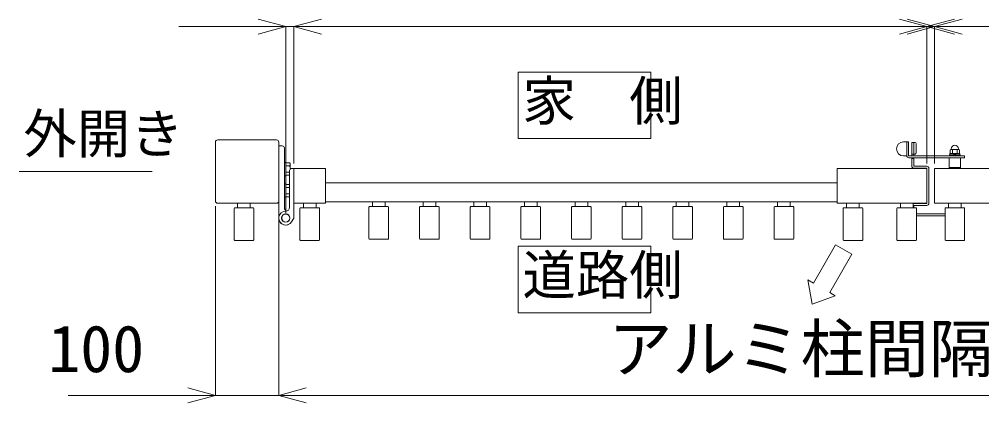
# Model space of a CAD drawing. Units: millimetres, scale not verified. Extents: x -6116 to 6499, y -4320 to 4590.
# Drawn here: x 1738 to 3258, y 2500 to 3105 of the extents above; entities that cross this region are included whole.
import ezdxf
from ezdxf.enums import TextEntityAlignment as Align

# ---------------------------------------------------------------- set-up
doc = ezdxf.new("R2010")
doc.units = ezdxf.units.MM
doc.header["$LTSCALE"] = 20
doc.layers.add('0-0_0', color=7, linetype='Continuous', lineweight=9)
doc.styles.add('ＭＳ ゴシック', font='')
doc.styles.get('ＭＳ ゴシック').set_extended_font_data('MS Gothic')

msp = doc.modelspace()

# ---------------------------------------------------------------- linework, layer by layer
at = {"layer": '0-0_0'}
for p, q in [((2171.71, 3093.46), (2215.18, 3105.1)), ((3171.71, 3093.46), (3128.25, 3105.1)), ((3183.71, 3093.46), (3140.25, 3105.1)), ((3171.71, 3093.46), (3215.18, 3105.1)), ((3183.71, 3093.46), (3227.18, 3105.1)), ((2158.71, 3093.46), (2115.25, 3081.81)), ((2158.71, 2799.16), (2158.71, 3094.26)), ((2158.71, 3093.46), (2171.71, 3093.46)), ((2171.71, 2877.66), (2171.71, 3094.26)), ((2171.71, 3093.46), (3171.71, 3093.46)), ((2171.71, 3093.46), (2215.18, 3081.81)), ((3171.71, 3093.46), (3128.25, 3081.81)), ((3183.71, 3093.46), (3140.25, 3081.81)), ((3171.71, 2877.16), (3171.71, 3094.26)), ((3171.71, 3093.46), (3183.71, 3093.46)), ((3171.71, 3093.46), (3215.18, 3081.81)), ((3183.71, 2877.66), (3183.71, 3094.26)), ((3183.71, 3093.46), (4183.71, 3093.46)), ((3183.71, 3093.46), (3227.18, 3081.81)), ((2525.71, 3021.66), (2735.71, 3021.66)), ((2525.71, 2916.66), (2525.71, 3021.66)), ((2047.71, 2911.16), (2047.71, 2818.16)), ((2144.21, 2914.66), (2051.21, 2914.66)), ((2147.71, 2911.16), (2147.71, 2818.16)), ((2147.71, 2791.16), (2147.71, 2904.66)), ((2153.21, 2905.16), (2148.21, 2905.16)), ((3139.71, 2889.91), (3139.71, 2911.41)), ((3147.71, 2889.41), (3147.71, 2910.66)), ((3147.71, 2910.66), (3151.71, 2910.66)), ((3150.71, 2892.16), (3150.71, 2910.66)), ((3154.71, 2895.16), (3154.71, 2907.66)), ((2156.71, 2807.68), (2156.71, 2901.66)), ((3139.75, 2889.41), (3134.71, 2889.41)), ((3230.71, 2889.41), (3143.21, 2889.41)), ((3147.71, 2892.16), (3151.71, 2892.16)), ((3150.71, 2889.41), (3150.71, 2892.16)), ((3224.21, 2891.01), (3207.21, 2891.01)), ((3207.21, 2891.01), (3207.21, 2889.41)), ((3208.01, 2893.01), (3208.01, 2891.01)), ((3223.41, 2893.01), (3208.01, 2893.01)), ((3208.21, 2898.79), (3208.21, 2893.01)), ((3210.03, 2900.81), (3210.03, 2899.51)), ((3221.34, 2899.51), (3210.09, 2899.51)), ((3211.97, 2898.79), (3211.97, 2893.01)), ((3215.71, 2891.01), (3213.71, 2893.01)), ((3217.71, 2891.01), (3215.71, 2893.01)), ((3219.46, 2898.79), (3219.46, 2893.01)), ((3221.3, 2900.81), (3221.3, 2899.51)), ((3223.21, 2898.79), (3223.21, 2893.01)), ((3223.41, 2893.01), (3223.41, 2891.01)), ((3230.71, 2889.41), (3230.71, 2886.41)), ((2158.71, 2879.16), (2158.71, 2858.16)), ((2158.71, 2878.46), (2164.82, 2878.46)), ((2158.71, 2878.46), (2158.71, 2858.86)), ((2165.71, 2876), (2165.71, 2868.61)), ((3230.71, 2886.41), (3143.21, 2886.41)), ((3147.71, 2873.66), (3147.71, 2886.41)), ((3147.71, 2885.16), (3150.71, 2885.16)), ((3150.71, 2873.66), (3150.71, 2886.41)), ((3206.71, 2869.91), (3206.71, 2886.41)), ((3224.71, 2869.91), (3224.71, 2886.41)), ((1737.71, 2864.66), (1947.71, 2864.66)), ((2158.71, 2873.55), (2164.82, 2873.55)), ((2158.71, 2863.76), (2164.71, 2863.76)), ((2158.71, 2858.86), (2164.82, 2858.86)), ((2164.71, 2808.16), (2164.71, 2866.16)), ((2171.21, 2869.66), (2168.21, 2869.66)), ((2171.71, 2869.66), (2221.21, 2869.66)), ((2171.71, 2869.66), (2171.71, 2814.66)), ((2171.71, 2862.66), (2171.71, 2869.16)), ((2171.71, 2842.68), (2171.71, 2861.16)), ((2221.71, 2869.16), (2221.71, 2815.16)), ((3029.71, 2815.16), (3029.71, 2869.16)), ((3171.21, 2869.66), (3030.21, 2869.66)), ((3171.21, 2873.16), (3151.21, 2873.16)), ((3171.21, 2870.16), (3151.21, 2870.16)), ((3171.71, 2869.66), (3171.71, 2814.66)), ((3174.71, 2869.66), (3174.71, 2814.66)), ((3183.71, 2815.16), (3183.71, 2869.16)), ((3184.21, 2869.66), (3325.21, 2869.66)), ((3206.71, 2870.91), (3224.71, 2870.91)), ((3206.71, 2869.91), (3224.71, 2869.91)), ((3209.21, 2869.91), (3209.21, 2869.66)), ((3222.21, 2869.91), (3222.21, 2869.66)), ((2158.71, 2858.16), (2156.71, 2858.16)), ((2158.71, 2845.16), (2158.71, 2824.16)), ((2158.71, 2844.46), (2158.71, 2824.86)), ((2158.71, 2844.46), (2164.71, 2844.46)), ((3029.71, 2846.66), (2221.71, 2846.66)), ((2158.71, 2839.55), (2164.71, 2839.55)), ((2158.71, 2829.76), (2164.71, 2829.76)), ((2171.71, 2823.46), (2171.71, 2841.64)), ((2144.21, 2814.66), (2051.21, 2814.66)), ((2082.71, 2814.16), (2082.71, 2807.46)), ((2102.21, 2814.66), (2083.21, 2814.66)), ((2102.71, 2814.16), (2102.71, 2807.46)), ((2158.71, 2824.16), (2156.71, 2824.16)), ((2158.71, 2824.86), (2164.71, 2824.86)), ((2171.71, 2791.45), (2171.71, 2821.96)), ((2171.71, 2814.66), (2221.21, 2814.66)), ((2186.71, 2814.16), (2186.71, 2807.46)), ((2206.21, 2814.66), (2187.21, 2814.66)), ((2206.71, 2814.16), (2206.71, 2807.46)), ((3029.71, 2816.66), (2221.71, 2816.66)), ((2295.71, 2816.16), (2295.71, 2809.46)), ((2315.21, 2816.66), (2296.21, 2816.66)), ((2315.71, 2816.16), (2315.71, 2809.46)), ((2375.71, 2816.16), (2375.71, 2809.46)), ((2395.21, 2816.66), (2376.21, 2816.66)), ((2395.71, 2816.16), (2395.71, 2809.46)), ((2455.71, 2816.16), (2455.71, 2809.46)), ((2475.21, 2816.66), (2456.21, 2816.66)), ((2475.71, 2816.16), (2475.71, 2809.46)), ((2535.71, 2816.16), (2535.71, 2809.46)), ((2555.21, 2816.66), (2536.21, 2816.66)), ((2555.71, 2816.16), (2555.71, 2809.46)), ((2615.71, 2816.16), (2615.71, 2809.46)), ((2635.21, 2816.66), (2616.21, 2816.66)), ((2635.71, 2816.16), (2635.71, 2809.46)), ((2695.71, 2816.16), (2695.71, 2809.46)), ((2715.21, 2816.66), (2696.21, 2816.66)), ((2715.71, 2816.16), (2715.71, 2809.46)), ((2775.71, 2816.16), (2775.71, 2809.46)), ((2795.21, 2816.66), (2776.21, 2816.66)), ((2795.71, 2816.16), (2795.71, 2809.46)), ((2855.71, 2816.16), (2855.71, 2809.46)), ((2875.21, 2816.66), (2856.21, 2816.66)), ((2875.71, 2816.16), (2875.71, 2809.46)), ((2935.71, 2816.16), (2935.71, 2809.46)), ((2955.21, 2816.66), (2936.21, 2816.66)), ((2955.71, 2816.16), (2955.71, 2809.46)), ((3171.21, 2814.66), (3030.21, 2814.66)), ((3044.71, 2814.16), (3044.71, 2807.46)), ((3064.21, 2814.66), (3045.21, 2814.66)), ((3064.71, 2814.16), (3064.71, 2807.46)), ((3129.71, 2814.16), (3129.71, 2807.46)), ((3149.21, 2814.66), (3130.21, 2814.66)), ((3149.71, 2814.16), (3149.71, 2807.46)), ((3171.21, 2814.16), (3151.21, 2814.16)), ((3184.21, 2814.66), (3325.21, 2814.66)), ((3205.71, 2814.16), (3205.71, 2807.46)), ((3206.21, 2814.66), (3225.21, 2814.66)), ((3225.71, 2814.16), (3225.71, 2807.46)), ((2047.71, 2810.16), (2047.71, 2510.58)), ((2077.21, 2756.86), (2077.21, 2806.46)), ((2107.21, 2807.46), (2078.21, 2807.46)), ((2108.21, 2756.86), (2108.21, 2806.46)), ((2147.71, 2810.16), (2147.71, 2510.58)), ((2181.21, 2756.86), (2181.21, 2806.46)), ((2211.21, 2807.46), (2182.21, 2807.46)), ((2212.21, 2756.86), (2212.21, 2806.46)), ((2290.21, 2758.86), (2290.21, 2808.46)), ((2320.21, 2809.46), (2291.21, 2809.46)), ((2321.21, 2758.86), (2321.21, 2808.46)), ((2370.21, 2758.86), (2370.21, 2808.46)), ((2400.21, 2809.46), (2371.21, 2809.46)), ((2401.21, 2758.86), (2401.21, 2808.46)), ((2450.21, 2758.86), (2450.21, 2808.46)), ((2480.21, 2809.46), (2451.21, 2809.46)), ((2481.21, 2758.86), (2481.21, 2808.46)), ((2530.21, 2758.86), (2530.21, 2808.46)), ((2560.21, 2809.46), (2531.21, 2809.46)), ((2561.21, 2758.86), (2561.21, 2808.46)), ((2610.21, 2758.86), (2610.21, 2808.46)), ((2640.21, 2809.46), (2611.21, 2809.46)), ((2641.21, 2758.86), (2641.21, 2808.46)), ((2690.21, 2758.86), (2690.21, 2808.46)), ((2720.21, 2809.46), (2691.21, 2809.46)), ((2721.21, 2758.86), (2721.21, 2808.46)), ((2770.21, 2758.86), (2770.21, 2808.46)), ((2800.21, 2809.46), (2771.21, 2809.46)), ((2801.21, 2758.86), (2801.21, 2808.46)), ((2850.21, 2758.86), (2850.21, 2808.46)), ((2880.21, 2809.46), (2851.21, 2809.46)), ((2881.21, 2758.86), (2881.21, 2808.46)), ((2930.21, 2758.86), (2930.21, 2808.46)), ((2960.21, 2809.46), (2931.21, 2809.46)), ((2961.21, 2758.86), (2961.21, 2808.46)), ((3039.21, 2756.86), (3039.21, 2806.46)), ((3069.21, 2807.46), (3040.21, 2807.46)), ((3070.21, 2756.86), (3070.21, 2806.46)), ((3124.21, 2756.86), (3124.21, 2806.46)), ((3154.21, 2807.46), (3125.21, 2807.46)), ((3150.71, 2810.66), (3150.71, 2807.16)), ((3150.71, 2810.66), (3150.71, 2807.16)), ((3171.21, 2811.16), (3151.21, 2811.16)), ((3200.21, 2797.91), (3154.92, 2797.91)), ((3155.21, 2756.86), (3155.21, 2806.46)), ((3200.21, 2756.86), (3200.21, 2806.46)), ((3201.21, 2807.46), (3230.21, 2807.46)), ((3231.21, 2756.86), (3231.21, 2806.46)), ((2171.56, 2790.91), (2168.02, 2785.29)), ((3200.21, 2794.91), (3154.92, 2794.91)), ((2107.21, 2755.86), (2078.21, 2755.86)), ((2211.21, 2755.86), (2182.21, 2755.86)), ((2320.21, 2757.86), (2291.21, 2757.86)), ((2400.21, 2757.86), (2371.21, 2757.86)), ((2480.21, 2757.86), (2451.21, 2757.86)), ((2560.21, 2757.86), (2531.21, 2757.86)), ((2640.21, 2757.86), (2611.21, 2757.86)), ((2720.21, 2757.86), (2691.21, 2757.86)), ((2800.21, 2757.86), (2771.21, 2757.86)), ((2880.21, 2757.86), (2851.21, 2757.86)), ((2960.21, 2757.86), (2931.21, 2757.86)), ((3069.21, 2755.86), (3040.21, 2755.86)), ((3154.21, 2755.86), (3125.21, 2755.86)), ((3201.21, 2755.86), (3230.21, 2755.86)), ((2525.71, 2746.66), (2735.71, 2746.66)), ((2525.71, 2641.66), (2525.71, 2746.66)), ((2990.2, 2655.13), (3026.85, 2668.61)), ((2047.71, 2511.38), (2004.25, 2499.73)), ((2047.71, 2511.38), (2147.71, 2511.38)), ((2147.71, 2511.38), (2191.18, 2523.03)), ((2147.71, 2511.38), (4212.71, 2511.38)), ((2147.71, 2511.38), (2191.18, 2499.73))]:
    msp.add_line(p, q, dxfattribs=at)
for points in [[(1989.91, 3093.46), (2158.71, 3093.46), (2115.25, 3105.1)], [(2525.71, 2916.66), (2735.71, 2916.66), (2735.71, 3021.66)], [(3142.71, 2889.91), (3142.71, 2911.41), (3134.71, 2911.41)], [(3224.21, 2891.01), (3224.21, 2889.41), (3207.21, 2889.41)], [(2156.71, 2858.16), (2156.71, 2879.16), (2158.71, 2879.16)], [(2156.71, 2824.16), (2156.71, 2845.16), (2158.71, 2845.16)], [(2525.71, 2641.66), (2735.71, 2641.66), (2735.71, 2746.66)], [(2992.21, 2688.61), (3027.21, 2749.24), (3053.19, 2734.24)], [(3053.19, 2734.24), (3018.19, 2673.61), (3026.85, 2668.61)], [(2992.21, 2688.61), (2983.55, 2693.61), (2990.2, 2655.13)], [(1814.91, 2511.38), (2047.71, 2511.38), (2004.25, 2523.03)]]:
    msp.add_lwpolyline(points, dxfattribs=at)
for radius in [6.6, 6.3]:
    msp.add_circle((2158.71, 2791.16), radius, dxfattribs=at)
for centre, radius, start, end in [((2051.21, 2911.16), 3.5, 90, 180), ((2051.21, 2911.16), 3.5, 90, 180), ((2144.21, 2911.16), 3.5, 0, 90), ((2144.21, 2911.16), 3.5, 0, 90), ((2148.21, 2904.66), 0.5, 90, 180), ((2153.21, 2901.66), 3.5, 0, 90), ((3134.71, 2900.41), 11, 90, 270), ((3151.71, 2907.66), 3, 0, 90), ((3215.71, 2900.51), 5.62, 3.06715, 176.98204), ((3143.21, 2889.91), 3.5, 180, 270), ((3143.21, 2889.91), 0.5, 180, 270), ((3151.71, 2895.16), 3, 270, 0), ((3210.09, 2896.71), 2.8, 47.92498, 132.07503), ((3215.71, 2889.42), 10.09, 68.19746, 111.80255), ((3221.34, 2896.71), 2.8, 47.92498, 132.07503), ((2161.9, 2876), 3.81, 319.92558, 40.07442), ((2168.21, 2866.16), 3.5, 90, 180), ((2151.89, 2868.66), 13.82, 359.79022, 20.73082), ((2171.21, 2869.16), 0.5, 0, 90), ((2221.21, 2869.16), 0.5, 0, 90), ((3030.21, 2869.16), 0.5, 90, 180), ((3151.21, 2873.66), 3.5, 180, 270), ((3151.21, 2873.66), 0.5, 180, 270), ((3171.21, 2869.66), 3.5, 0, 90), ((3171.21, 2869.66), 0.5, 0, 90), ((3171.21, 2869.16), 0.5, 0, 90), ((3184.21, 2869.16), 0.5, 90, 180), ((2051.21, 2818.16), 3.5, 180, 270), ((2083.21, 2814.16), 0.5, 90, 180), ((2102.21, 2814.16), 0.5, 0, 90), ((2144.21, 2818.16), 3.5, 270, 0), ((2187.21, 2814.16), 0.5, 90, 180), ((2206.21, 2814.16), 0.5, 0, 90), ((2221.21, 2815.16), 0.5, 270, 0), ((2296.21, 2816.16), 0.5, 90, 180), ((2315.21, 2816.16), 0.5, 0, 90), ((2376.21, 2816.16), 0.5, 90, 180), ((2395.21, 2816.16), 0.5, 0, 90), ((2456.21, 2816.16), 0.5, 90, 180), ((2475.21, 2816.16), 0.5, 0, 90), ((2536.21, 2816.16), 0.5, 90, 180), ((2555.21, 2816.16), 0.5, 0, 90), ((2616.21, 2816.16), 0.5, 90, 180), ((2635.21, 2816.16), 0.5, 0, 90), ((2696.21, 2816.16), 0.5, 90, 180), ((2715.21, 2816.16), 0.5, 0, 90), ((2776.21, 2816.16), 0.5, 90, 180), ((2795.21, 2816.16), 0.5, 0, 90), ((2856.21, 2816.16), 0.5, 90, 180), ((2875.21, 2816.16), 0.5, 0, 90), ((2936.21, 2816.16), 0.5, 90, 180), ((2955.21, 2816.16), 0.5, 0, 90), ((3030.21, 2815.16), 0.5, 180, 270), ((3045.21, 2814.16), 0.5, 90, 180), ((3064.21, 2814.16), 0.5, 0, 90), ((3130.21, 2814.16), 0.5, 90, 180), ((3149.21, 2814.16), 0.5, 0, 90), ((3151.21, 2810.66), 3.5, 90, 115.37694), ((3151.21, 2810.66), 3.5, 90, 115.37694), ((3171.21, 2815.16), 0.5, 270, 0), ((3171.21, 2814.66), 3.5, 270, 0), ((3171.21, 2814.66), 0.5, 270, 0), ((3184.21, 2815.16), 0.5, 180, 270), ((3206.21, 2814.16), 0.5, 90, 180), ((3225.21, 2814.16), 0.5, 0, 90), ((2078.21, 2806.46), 1, 90, 180), ((2107.21, 2806.46), 1, 360, 90), ((2158.71, 2791.16), 11, 90, 327.80423), ((2162.71, 2807.68), 6, 180, 243.58053), ((2158.71, 2808.16), 6, 270, 0), ((2182.21, 2806.46), 1, 90, 180), ((2211.21, 2806.46), 1, 360, 90), ((2291.21, 2808.46), 1, 90, 180), ((2320.21, 2808.46), 1, 360, 90), ((2371.21, 2808.46), 1, 90, 180), ((2400.21, 2808.46), 1, 360, 90), ((2451.21, 2808.46), 1, 90, 180), ((2480.21, 2808.46), 1, 360, 90), ((2531.21, 2808.46), 1, 90, 180), ((2560.21, 2808.46), 1, 360, 90), ((2611.21, 2808.46), 1, 90, 180), ((2640.21, 2808.46), 1, 360, 90), ((2691.21, 2808.46), 1, 90, 180), ((2720.21, 2808.46), 1, 360, 90), ((2771.21, 2808.46), 1, 90, 180), ((2800.21, 2808.46), 1, 360, 90), ((2851.21, 2808.46), 1, 90, 180), ((2880.21, 2808.46), 1, 360, 90), ((2931.21, 2808.46), 1, 90, 180), ((2960.21, 2808.46), 1, 360, 90), ((3040.21, 2806.46), 1, 90, 180), ((3069.21, 2806.46), 1, 360, 90), ((3125.21, 2806.46), 1, 90, 180), ((3151.21, 2810.66), 0.5, 90, 180), ((3151.21, 2810.66), 0.5, 90, 180), ((3154.21, 2806.46), 1, 360, 90), ((3201.21, 2806.46), 1, 90, 180), ((3230.21, 2806.46), 1, 0, 90), ((2158.71, 2791.16), 11, 180, 327.8), ((2170.71, 2791.45), 1, 327.8, 0), ((2078.21, 2756.86), 1, 180, 270), ((2107.21, 2756.86), 1, 270, 360), ((2182.21, 2756.86), 1, 180, 270), ((2211.21, 2756.86), 1, 270, 360), ((2291.21, 2758.86), 1, 180, 270), ((2320.21, 2758.86), 1, 270, 360), ((2371.21, 2758.86), 1, 180, 270), ((2400.21, 2758.86), 1, 270, 360), ((2451.21, 2758.86), 1, 180, 270), ((2480.21, 2758.86), 1, 270, 360), ((2531.21, 2758.86), 1, 180, 270), ((2560.21, 2758.86), 1, 270, 360), ((2611.21, 2758.86), 1, 180, 270), ((2640.21, 2758.86), 1, 270, 360), ((2691.21, 2758.86), 1, 180, 270), ((2720.21, 2758.86), 1, 270, 360), ((2771.21, 2758.86), 1, 180, 270), ((2800.21, 2758.86), 1, 270, 360), ((2851.21, 2758.86), 1, 180, 270), ((2880.21, 2758.86), 1, 270, 360), ((2931.21, 2758.86), 1, 180, 270), ((2960.21, 2758.86), 1, 270, 360), ((3040.21, 2756.86), 1, 180, 270), ((3069.21, 2756.86), 1, 270, 360), ((3125.21, 2756.86), 1, 180, 270), ((3154.21, 2756.86), 1, 270, 360), ((3201.21, 2756.86), 1, 180, 270), ((3230.21, 2756.86), 1, 270, 0)]:
    msp.add_arc(centre, radius, start, end, dxfattribs=at)

# ---------------------------------------------------------------- texts
at = {"layer": '0-0_0', "style": 'ＭＳ ゴシック'}
for s, height, p in [('家\u3000側', 61.86, (2532.61, 2926.97)), ('外開き', 61.86, (1744.28, 2874.97)), ('道路側', 61.86, (2532.61, 2651.97)), ('アルミ柱間隔\u30002065±5', 74.23, (2668.44, 2525.75)), ('100', 74.23, (1783.61, 2525.75))]:
    msp.add_text(s, height=height, dxfattribs=at).set_placement(p, align=Align.BOTTOM_LEFT)

doc.saveas('drawing.dxf')
